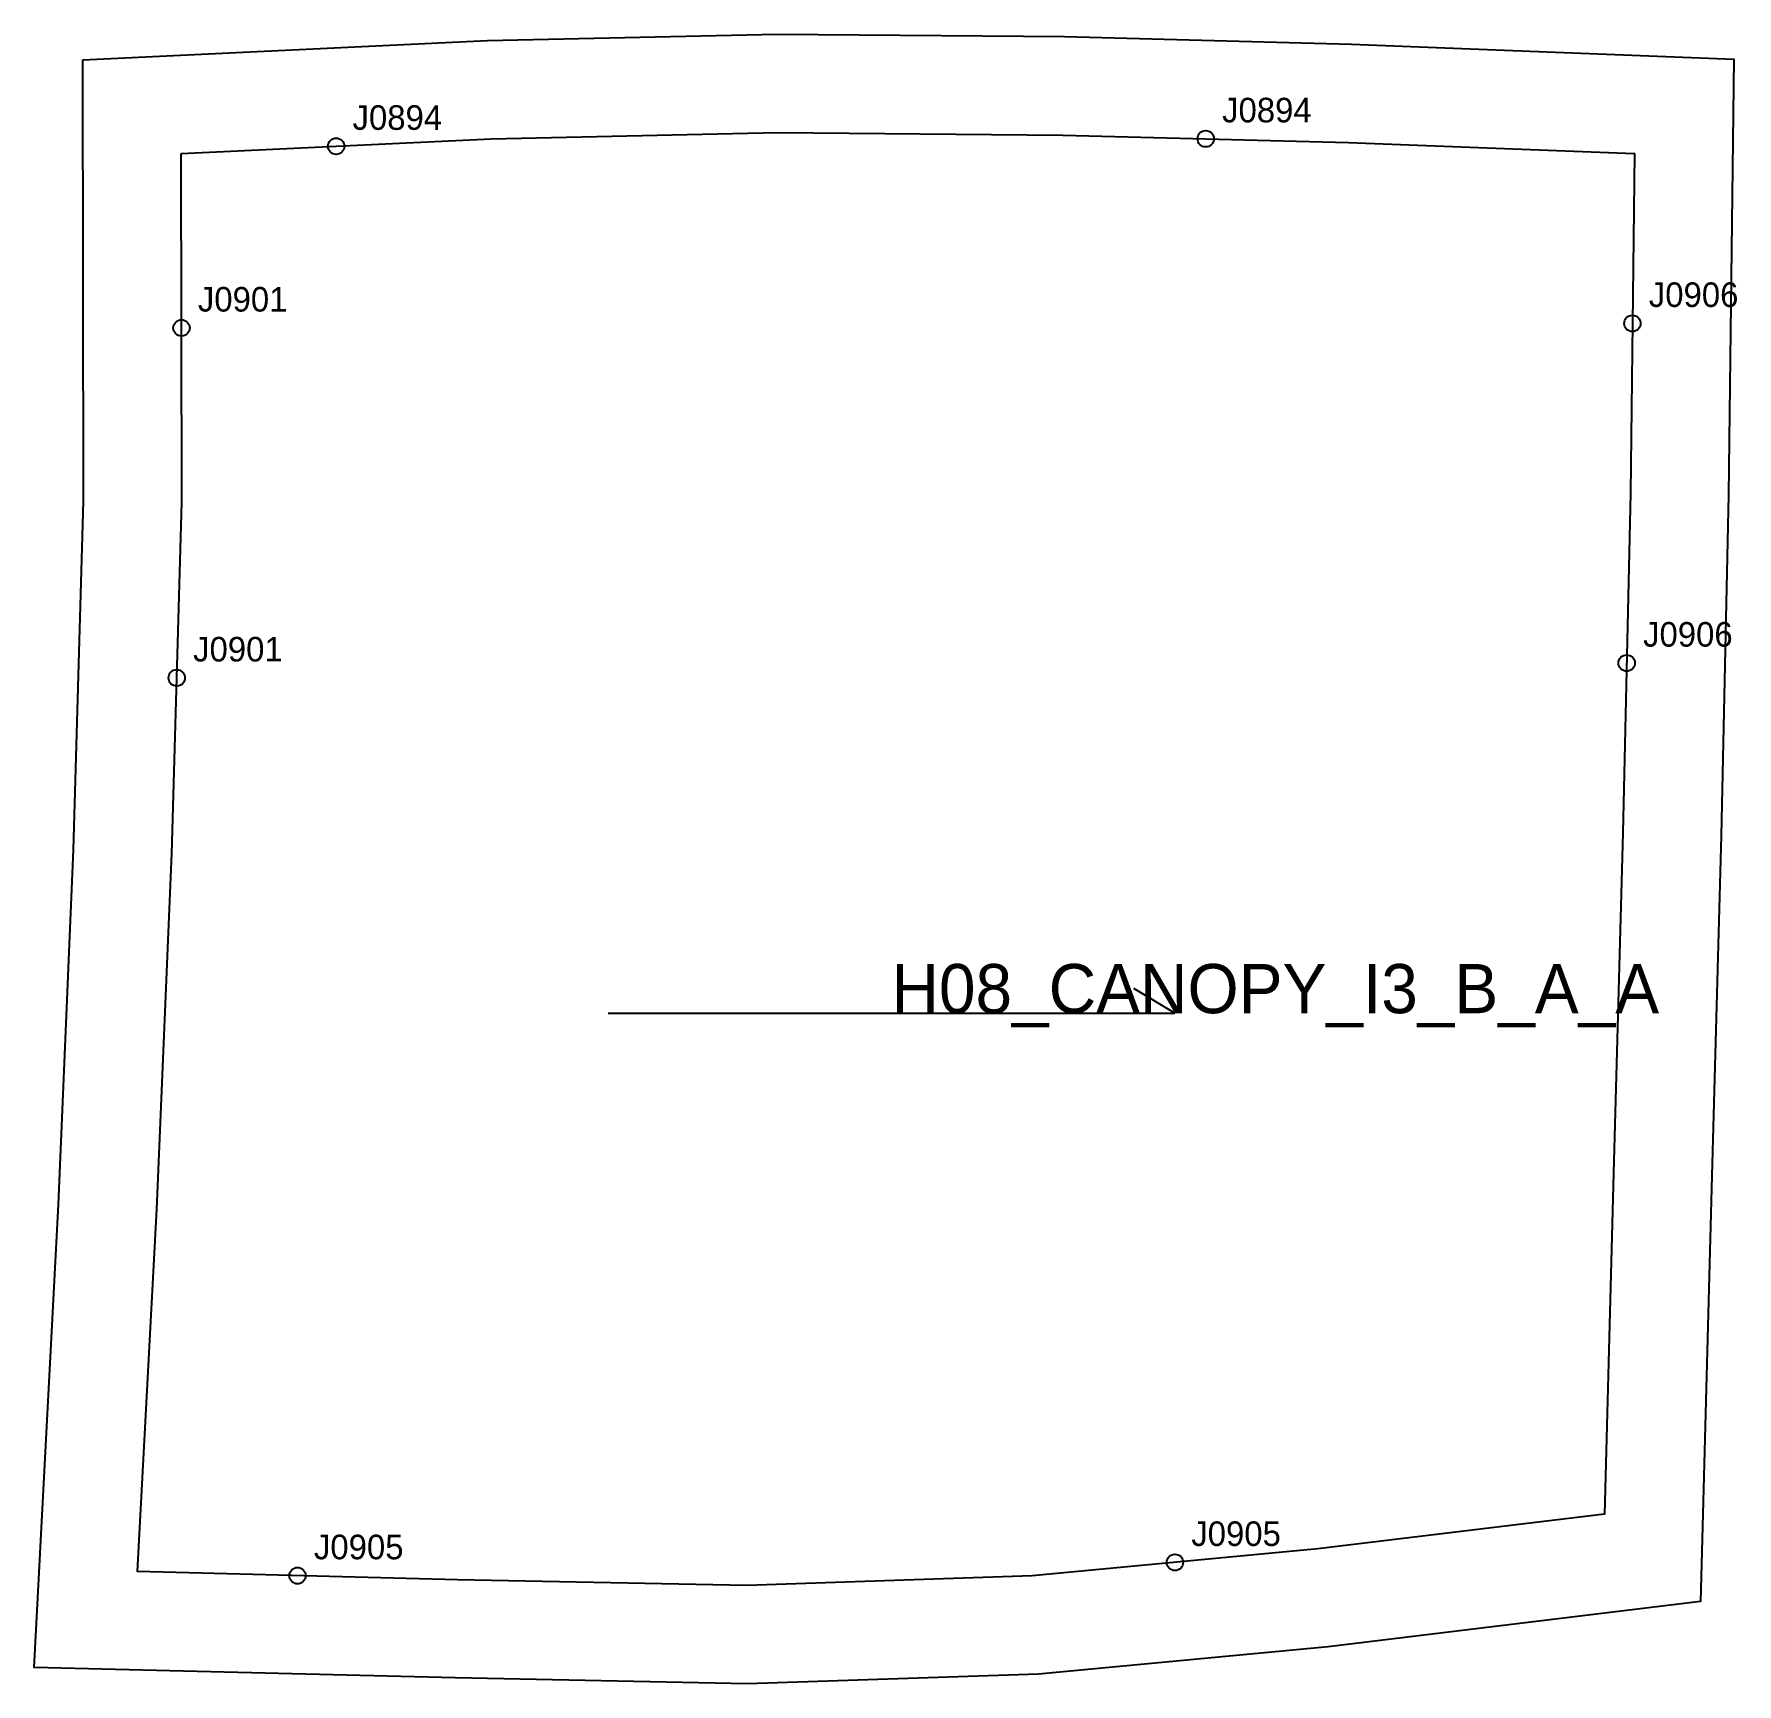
# Model space of a CAD drawing. Header units: millimetres. Extents: x -18 to 190, y -187 to 15.
import ezdxf

# ---------------------------------------------------------------- set-up
doc = ezdxf.new("R2010")
doc.units = ezdxf.units.MM
for name, color, linetype in [('CUT', 1, 'Continuous'), ('GRAIN', 3, 'Continuous'), ('LABEL', 7, 'Continuous'), ('NOTCH', 2, 'Continuous'), ('SEW', 5, 'Continuous')]:
    doc.layers.add(name, color=color, linetype=linetype)

msp = doc.modelspace()

# ---------------------------------------------------------------- linework, layer by layer
at = {"layer": 'CUT'}
msp.add_lwpolyline([(-12.01, 11.44), (37.38, 13.8), (72.71, 14.59), (107.78, 14.27), (142.79, 13.35), (189.44, 11.54), (188.79, -41.63), (187.89, -83.17), (186.73, -124.7), (185.37, -176.64), (139.94, -182.16), (104.57, -185.49), (69.08, -186.7), (33.43, -185.97), (-17.95, -184.68), (-14.97, -128.2), (-13.15, -84.95), (-11.94, -42.38), (-12.01, 11.44)], close=True, dxfattribs=at)
at = {"layer": 'GRAIN'}
for p, q in [((121.22, -104.87), (116.22, -101.87)), ((52.08, -104.87), (121.22, -104.87))]:
    msp.add_line(p, q, dxfattribs=at)
at = {"layer": 'NOTCH'}
for centre in [(124.99, 1.81), (18.9, 0.9), (0.03, -21.27), (177.05, -20.71), (176.35, -62.15), (-0.55, -63.96), (121.23, -171.87), (14.19, -173.49)]:
    msp.add_circle(centre, 1, dxfattribs=at)
at = {"layer": 'SEW'}
msp.add_lwpolyline([(0, 0), (37.8, 1.81), (72.79, 2.59), (107.57, 2.27), (142.4, 1.35), (177.3, 0), (176.8, -41.42), (175.9, -82.87), (174.73, -124.37), (173.64, -165.97), (138.65, -170.23), (103.8, -173.51), (69, -174.69), (33.7, -173.98), (-5.32, -173), (-2.98, -128.77), (-1.16, -85.37), (0.06, -42.54)], close=True, dxfattribs=at)

# ---------------------------------------------------------------- texts
at = {"layer": 'LABEL'}
for s, height, p in [('J0894', 3, (126.99, 3.81)), ('J0894', 3, (20.9, 2.9)), ('J0901', 3, (2.03, -19.27)), ('J0906', 3, (179.05, -18.71)), ('J0906', 3, (178.35, -60.15)), ('J0901', 3, (1.45, -61.96)), ('H08_CANOPY_I3_B_A_A', 6, (86.65, -104.87)), ('J0905', 3, (123.23, -169.87)), ('J0905', 3, (16.19, -171.49))]:
    msp.add_text(s, height=height, dxfattribs=at).set_placement(p)

doc.saveas('drawing.dxf')
